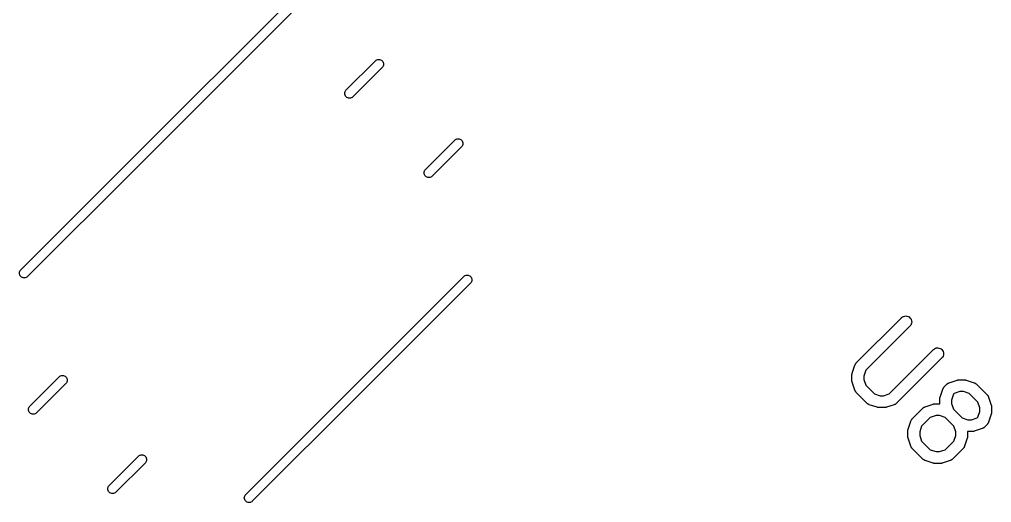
# Model space of a CAD drawing. Extents: x 50 to 150, y -150 to -50.
# Drawn here: x 84.14 to 96.43, y -113.36 to -107.25 of the extents above; entities that cross this region are included whole.
import ezdxf

# ---------------------------------------------------------------- set-up
doc = ezdxf.new("R2010")
doc.units = 0
doc.layers.add('BLACK', color=7, linetype='CONTINUOUS')

msp = doc.modelspace()

# ---------------------------------------------------------------- linework, layer by layer
at = {"layer": 'BLACK', "linetype": 'CONTINUOUS'}
for p, q in [((85.5376, -109.033), (87.9771, -106.594)), ((88.062, -106.679), (85.6225, -109.118)), ((88.2687, -108.142), (88.6423, -107.769)), ((88.6423, -107.769), (88.6492, -107.763)), ((88.6492, -107.763), (88.6596, -107.758)), ((88.6596, -107.758), (88.6709, -107.754)), ((88.6709, -107.754), (88.6827, -107.753)), ((88.6827, -107.753), (88.6944, -107.754)), ((88.6944, -107.754), (88.7058, -107.758)), ((88.7058, -107.758), (88.7162, -107.763)), ((88.7162, -107.763), (88.7253, -107.771)), ((88.7253, -107.771), (88.7328, -107.78)), ((88.7328, -107.78), (88.7384, -107.79)), ((88.7384, -107.79), (88.7418, -107.801)), ((88.7418, -107.825), (88.7384, -107.836)), ((88.7418, -107.801), (88.743, -107.813)), ((88.743, -107.813), (88.7418, -107.825)), ((88.7272, -107.854), (88.3536, -108.227)), ((88.7328, -107.847), (88.7272, -107.854)), ((88.7384, -107.836), (88.7328, -107.847)), ((88.2529, -108.183), (88.2541, -108.171)), ((88.2541, -108.194), (88.2529, -108.183)), ((88.2541, -108.171), (88.2575, -108.16)), ((88.2575, -108.206), (88.2541, -108.194)), ((88.2575, -108.16), (88.2631, -108.149)), ((88.2631, -108.149), (88.2687, -108.142)), ((88.2631, -108.216), (88.2575, -108.206)), ((88.2706, -108.225), (88.2631, -108.216)), ((88.2797, -108.233), (88.2706, -108.225)), ((88.2901, -108.238), (88.2797, -108.233)), ((88.3015, -108.242), (88.2901, -108.238)), ((88.3132, -108.243), (88.3015, -108.242)), ((88.325, -108.242), (88.3132, -108.243)), ((88.3363, -108.238), (88.325, -108.242)), ((88.3467, -108.233), (88.3363, -108.238)), ((88.3536, -108.227), (88.3467, -108.233)), ((89.2728, -109.146), (89.6464, -108.773)), ((89.6464, -108.773), (89.6533, -108.767)), ((89.6533, -108.767), (89.6637, -108.762)), ((89.6637, -108.762), (89.675, -108.758)), ((89.675, -108.758), (89.6868, -108.757)), ((89.6868, -108.757), (89.6985, -108.758)), ((89.6985, -108.758), (89.7099, -108.762)), ((89.7099, -108.762), (89.7203, -108.767)), ((89.7203, -108.767), (89.7294, -108.775)), ((89.7294, -108.775), (89.7369, -108.784)), ((89.7369, -108.784), (89.7425, -108.794)), ((89.7425, -108.794), (89.7459, -108.806)), ((89.7459, -108.806), (89.7471, -108.817)), ((89.7313, -108.858), (89.3577, -109.231)), ((89.7369, -108.851), (89.7313, -108.858)), ((89.7425, -108.84), (89.7369, -108.851)), ((89.7459, -108.829), (89.7425, -108.84)), ((89.7471, -108.817), (89.7459, -108.829)), ((84.1546, -110.416), (85.5376, -109.033)), ((85.5376, -109.033), (85.5376, -109.033)), ((85.6225, -109.118), (84.2394, -110.501)), ((85.6225, -109.118), (85.6225, -109.118)), ((89.257, -109.187), (89.2582, -109.175)), ((89.2582, -109.175), (89.2616, -109.164)), ((89.2616, -109.164), (89.2672, -109.153)), ((89.2672, -109.153), (89.2728, -109.146)), ((89.2582, -109.199), (89.257, -109.187)), ((89.2616, -109.21), (89.2582, -109.199)), ((89.2672, -109.22), (89.2616, -109.21)), ((89.2747, -109.229), (89.2672, -109.22)), ((89.2838, -109.237), (89.2747, -109.229)), ((89.2942, -109.242), (89.2838, -109.237)), ((89.3056, -109.246), (89.2942, -109.242)), ((89.3173, -109.247), (89.3056, -109.246)), ((89.3291, -109.246), (89.3173, -109.247)), ((89.3404, -109.242), (89.3291, -109.246)), ((89.3508, -109.237), (89.3404, -109.242)), ((89.3577, -109.231), (89.3508, -109.237)), ((84.1388, -110.457), (84.14, -110.445)), ((84.14, -110.469), (84.1388, -110.457)), ((84.14, -110.445), (84.1434, -110.434)), ((84.1434, -110.48), (84.14, -110.469)), ((84.1434, -110.434), (84.149, -110.423)), ((84.149, -110.49), (84.1434, -110.48)), ((84.149, -110.423), (84.1546, -110.416)), ((84.1565, -110.499), (84.149, -110.49)), ((84.1656, -110.507), (84.1565, -110.499)), ((84.176, -110.513), (84.1656, -110.507)), ((84.1873, -110.516), (84.176, -110.513)), ((84.1991, -110.517), (84.1873, -110.516)), ((84.2109, -110.516), (84.1991, -110.517)), ((84.2222, -110.513), (84.2109, -110.516)), ((84.2326, -110.507), (84.2222, -110.513)), ((84.2394, -110.501), (84.2326, -110.507)), ((88.3817, -111.878), (89.7606, -110.499)), ((89.7606, -110.499), (89.7674, -110.493)), ((89.7674, -110.493), (89.7778, -110.487)), ((89.7778, -110.487), (89.7891, -110.484)), ((89.7891, -110.484), (89.8009, -110.483)), ((89.8009, -110.483), (89.8127, -110.484)), ((89.8127, -110.484), (89.824, -110.487)), ((89.824, -110.487), (89.8344, -110.493)), ((89.8344, -110.493), (89.8435, -110.501)), ((89.8435, -110.501), (89.851, -110.51)), ((89.851, -110.51), (89.8566, -110.52)), ((89.8566, -110.52), (89.86, -110.531)), ((89.8454, -110.584), (88.4666, -111.962)), ((89.851, -110.577), (89.8454, -110.584)), ((89.8566, -110.566), (89.851, -110.577)), ((89.86, -110.555), (89.8566, -110.566)), ((89.86, -110.531), (89.8612, -110.543)), ((89.8612, -110.543), (89.86, -110.555)), ((94.723, -111.593), (95.2954, -111.021)), ((95.2954, -111.021), (95.2962, -111.02)), ((95.2962, -111.02), (95.3076, -111.011)), ((95.3076, -111.011), (95.3206, -111.004)), ((95.3206, -111.004), (95.3347, -111)), ((95.3347, -111), (95.3493, -110.999)), ((95.3493, -110.999), (95.3638, -111.001)), ((95.3638, -111.001), (95.3778, -111.005)), ((95.3778, -111.005), (95.3906, -111.012)), ((95.3906, -111.012), (95.4019, -111.021)), ((95.4019, -111.021), (95.4111, -111.033)), ((95.4015, -111.127), (94.8416, -111.687)), ((95.4108, -111.116), (95.4015, -111.127)), ((95.4177, -111.103), (95.4108, -111.116)), ((95.4111, -111.033), (95.4179, -111.046)), ((95.422, -111.089), (95.4177, -111.103)), ((95.4179, -111.046), (95.4221, -111.06)), ((95.4235, -111.074), (95.422, -111.089)), ((95.4221, -111.06), (95.4235, -111.074)), ((95.1396, -111.985), (95.6995, -111.425)), ((95.6995, -111.425), (95.7002, -111.424)), ((95.7002, -111.424), (95.7117, -111.415)), ((95.7117, -111.415), (95.7247, -111.408)), ((95.7247, -111.408), (95.7387, -111.404)), ((95.7387, -111.404), (95.7533, -111.403)), ((95.7533, -111.403), (95.7679, -111.405)), ((95.7679, -111.405), (95.7818, -111.409)), ((95.7818, -111.409), (95.7947, -111.416)), ((95.7947, -111.416), (95.8059, -111.425)), ((95.8059, -111.425), (95.8152, -111.437)), ((95.8218, -111.507), (95.8149, -111.52)), ((95.8152, -111.437), (95.822, -111.45)), ((95.8261, -111.493), (95.8218, -111.507)), ((95.822, -111.45), (95.8262, -111.464)), ((95.8275, -111.478), (95.8261, -111.493)), ((95.8262, -111.464), (95.8275, -111.478)), ((94.6712, -111.724), (94.7049, -111.623)), ((94.7049, -111.623), (94.7052, -111.622)), ((94.7052, -111.622), (94.7062, -111.62)), ((94.7062, -111.62), (94.7068, -111.618)), ((94.7068, -111.618), (94.7092, -111.613)), ((94.7092, -111.613), (94.7114, -111.608)), ((94.7114, -111.608), (94.7127, -111.607)), ((94.7127, -111.607), (94.7137, -111.605)), ((94.7137, -111.605), (94.717, -111.601)), ((94.717, -111.601), (94.72, -111.597)), ((94.72, -111.597), (94.7216, -111.595)), ((94.7216, -111.595), (94.723, -111.593)), ((95.8056, -111.531), (95.2332, -112.104)), ((95.8149, -111.52), (95.8056, -111.531)), ((84.6492, -111.763), (84.6596, -111.758)), ((84.6596, -111.758), (84.6709, -111.754)), ((84.6709, -111.754), (84.6827, -111.753)), ((84.6827, -111.753), (84.6944, -111.754)), ((84.6944, -111.754), (84.7058, -111.758)), ((84.7058, -111.758), (84.7162, -111.763)), ((94.6674, -111.746), (94.6679, -111.742)), ((94.6674, -111.747), (94.6674, -111.746)), ((94.6674, -111.815), (94.6674, -111.747)), ((94.6679, -111.742), (94.668, -111.738)), ((94.668, -111.738), (94.6687, -111.735)), ((94.6687, -111.735), (94.669, -111.732)), ((94.669, -111.732), (94.6703, -111.728)), ((94.6703, -111.728), (94.6712, -111.724)), ((94.8416, -111.687), (94.8174, -111.76)), ((84.2687, -112.142), (84.6423, -111.769)), ((84.7272, -111.854), (84.3536, -112.227)), ((84.6423, -111.769), (84.6492, -111.763)), ((84.7162, -111.763), (84.7253, -111.771)), ((84.7253, -111.771), (84.7328, -111.78)), ((84.7328, -111.847), (84.7272, -111.854)), ((84.7328, -111.78), (84.7384, -111.79)), ((84.7384, -111.836), (84.7328, -111.847)), ((84.7384, -111.79), (84.7418, -111.801)), ((84.7418, -111.825), (84.7384, -111.836)), ((84.7418, -111.801), (84.743, -111.813)), ((84.743, -111.813), (84.7418, -111.825)), ((86.9987, -113.261), (88.3817, -111.878)), ((88.3817, -111.878), (88.3817, -111.878)), ((94.6678, -111.819), (94.6674, -111.815)), ((94.6679, -111.823), (94.6678, -111.819)), ((94.6685, -111.826), (94.6679, -111.823)), ((94.6688, -111.829), (94.6685, -111.826)), ((94.67, -111.833), (94.6688, -111.829)), ((94.6709, -111.838), (94.67, -111.833)), ((94.6712, -111.839), (94.6709, -111.838)), ((94.7049, -111.94), (94.6712, -111.839)), ((94.8174, -111.76), (94.8174, -111.803)), ((94.8174, -111.803), (94.8416, -111.875)), ((94.8416, -111.875), (94.9513, -111.985)), ((95.8342, -111.896), (95.8679, -111.863)), ((95.8679, -111.863), (95.8686, -111.862)), ((95.8686, -111.862), (95.8703, -111.861)), ((95.8703, -111.861), (95.8719, -111.859)), ((95.8719, -111.859), (95.876, -111.856)), ((95.876, -111.856), (95.88, -111.853)), ((95.88, -111.853), (95.882, -111.852)), ((95.882, -111.852), (95.8838, -111.851)), ((95.8838, -111.851), (95.8885, -111.849)), ((95.8885, -111.849), (95.893, -111.846)), ((95.893, -111.846), (95.8952, -111.846)), ((95.8952, -111.846), (95.8972, -111.845)), ((95.8972, -111.845), (95.9982, -111.811)), ((95.9982, -111.811), (95.9992, -111.811)), ((95.9992, -111.811), (96.0033, -111.81)), ((96.0033, -111.81), (96.0073, -111.809)), ((96.0073, -111.809), (96.0105, -111.808)), ((96.0105, -111.808), (96.0135, -111.808)), ((96.0135, -111.808), (96.0177, -111.808)), ((96.0177, -111.808), (96.0219, -111.807)), ((96.0219, -111.807), (96.0893, -111.807)), ((96.0893, -111.807), (96.0903, -111.807)), ((96.0903, -111.807), (96.0945, -111.808)), ((96.0945, -111.808), (96.0987, -111.808)), ((96.0987, -111.808), (96.1017, -111.808)), ((96.1017, -111.808), (96.1048, -111.809)), ((96.1048, -111.809), (96.1089, -111.81)), ((96.1089, -111.81), (96.113, -111.811)), ((96.113, -111.811), (96.214, -111.845)), ((96.214, -111.845), (96.215, -111.845)), ((96.215, -111.845), (96.217, -111.846)), ((96.217, -111.846), (96.2191, -111.847)), ((96.2191, -111.847), (96.2236, -111.849)), ((96.2236, -111.849), (96.2283, -111.851)), ((96.2283, -111.851), (96.23, -111.852)), ((96.23, -111.852), (96.232, -111.853)), ((96.232, -111.853), (96.236, -111.857)), ((96.236, -111.857), (96.2401, -111.86)), ((96.2401, -111.86), (96.2416, -111.861)), ((96.2416, -111.861), (96.2433, -111.863)), ((96.2433, -111.863), (96.378, -111.997)), ((88.4665, -111.962), (87.0835, -113.345)), ((88.4666, -111.962), (88.4665, -111.962)), ((94.7058, -111.942), (94.7049, -111.94)), ((94.7064, -111.944), (94.7058, -111.942)), ((94.7088, -111.948), (94.7064, -111.944)), ((94.7109, -111.953), (94.7088, -111.948)), ((94.7121, -111.955), (94.7109, -111.953)), ((94.7132, -111.957), (94.7121, -111.955)), ((94.7164, -111.961), (94.7132, -111.957)), ((94.7193, -111.965), (94.7164, -111.961)), ((94.7209, -111.966), (94.7193, -111.965)), ((94.7223, -111.968), (94.7209, -111.966)), ((94.723, -111.969), (94.7223, -111.968)), ((94.8577, -112.104), (94.723, -111.969)), ((94.9513, -111.985), (95.0239, -112.009)), ((95.0669, -112.009), (95.1396, -111.985)), ((95.7824, -112.027), (95.8161, -111.926)), ((95.8161, -111.926), (95.8164, -111.925)), ((95.8164, -111.925), (95.8173, -111.923)), ((95.8173, -111.923), (95.818, -111.921)), ((95.818, -111.921), (95.8204, -111.916)), ((95.8204, -111.916), (95.8226, -111.911)), ((95.8226, -111.911), (95.8239, -111.91)), ((95.8239, -111.91), (95.8249, -111.908)), ((95.8249, -111.908), (95.8282, -111.904)), ((95.8282, -111.904), (95.8312, -111.9)), ((95.8312, -111.9), (95.8328, -111.898)), ((95.8328, -111.898), (95.8342, -111.896)), ((95.9528, -111.99), (95.9286, -112.063)), ((95.9614, -111.981), (95.9528, -111.99)), ((96.0341, -111.957), (95.9614, -111.981)), ((96.0771, -111.957), (96.0341, -111.957)), ((96.1498, -111.981), (96.0771, -111.957)), ((96.2594, -112.091), (96.1498, -111.981)), ((96.378, -111.997), (96.3787, -111.998)), ((96.3787, -111.998), (96.3801, -112)), ((96.3801, -112), (96.3817, -112.001)), ((96.3817, -112.001), (96.3847, -112.006)), ((94.8594, -112.105), (94.8577, -112.104)), ((94.8609, -112.107), (94.8594, -112.105)), ((94.8651, -112.11), (94.8609, -112.107)), ((94.869, -112.113), (94.8651, -112.11)), ((94.871, -112.114), (94.869, -112.113)), ((94.8728, -112.115), (94.871, -112.114)), ((94.8774, -112.117), (94.8728, -112.115)), ((94.8819, -112.12), (94.8774, -112.117)), ((94.884, -112.12), (94.8819, -112.12)), ((94.886, -112.121), (94.884, -112.12)), ((94.887, -112.122), (94.886, -112.121)), ((94.988, -112.155), (94.887, -112.122)), ((95.0239, -112.009), (95.0669, -112.009)), ((95.2038, -112.122), (95.1028, -112.155)), ((95.2058, -112.121), (95.2038, -112.122)), ((95.208, -112.12), (95.2058, -112.121)), ((95.2125, -112.118), (95.208, -112.12)), ((95.2172, -112.116), (95.2125, -112.118)), ((95.219, -112.114), (95.2172, -112.116)), ((95.221, -112.113), (95.219, -112.114)), ((95.225, -112.11), (95.221, -112.113)), ((95.2292, -112.107), (95.225, -112.11)), ((95.2307, -112.106), (95.2292, -112.107)), ((95.2324, -112.104), (95.2307, -112.106)), ((95.2332, -112.104), (95.2324, -112.104)), ((95.5941, -112.148), (95.6951, -112.114)), ((95.6951, -112.114), (95.6961, -112.114)), ((95.6961, -112.114), (95.7003, -112.113)), ((95.7003, -112.113), (95.7043, -112.112)), ((95.7043, -112.112), (95.7074, -112.111)), ((95.7074, -112.111), (95.7105, -112.111)), ((95.7105, -112.111), (95.7147, -112.111)), ((95.7147, -112.111), (95.7189, -112.11)), ((95.7189, -112.11), (95.7786, -112.11)), ((95.7786, -112.049), (95.779, -112.045)), ((95.7786, -112.051), (95.7786, -112.049)), ((95.7786, -112.11), (95.7786, -112.051)), ((95.779, -112.045), (95.7792, -112.041)), ((95.7792, -112.041), (95.7798, -112.038)), ((95.7798, -112.038), (95.7802, -112.035)), ((95.7802, -112.035), (95.7815, -112.031)), ((95.7815, -112.031), (95.7824, -112.027)), ((95.9286, -112.063), (95.9286, -112.106)), ((95.9286, -112.106), (95.9528, -112.178)), ((96.2836, -112.164), (96.2594, -112.091)), ((96.3847, -112.006), (96.3879, -112.01)), ((96.3879, -112.01), (96.3889, -112.012)), ((96.3889, -112.012), (96.3901, -112.013)), ((96.3901, -112.013), (96.3922, -112.018)), ((96.3922, -112.018), (96.3946, -112.023)), ((96.3946, -112.023), (96.3952, -112.025)), ((96.3952, -112.025), (96.3961, -112.027)), ((96.3961, -112.027), (96.4298, -112.128)), ((96.4298, -112.128), (96.4301, -112.129)), ((84.2529, -112.183), (84.2541, -112.171)), ((84.2541, -112.194), (84.2529, -112.183)), ((84.2541, -112.171), (84.2575, -112.16)), ((84.2575, -112.206), (84.2541, -112.194)), ((84.2575, -112.16), (84.2631, -112.149)), ((84.2631, -112.216), (84.2575, -112.206)), ((84.2631, -112.149), (84.2687, -112.142)), ((84.2706, -112.225), (84.2631, -112.216)), ((84.2797, -112.233), (84.2706, -112.225)), ((84.2901, -112.238), (84.2797, -112.233)), ((84.3015, -112.242), (84.2901, -112.238)), ((84.3132, -112.243), (84.3015, -112.242)), ((84.325, -112.242), (84.3132, -112.243)), ((84.3363, -112.238), (84.325, -112.242)), ((84.3467, -112.233), (84.3363, -112.238)), ((84.3536, -112.227), (84.3467, -112.233)), ((94.9922, -112.156), (94.988, -112.155)), ((94.9962, -112.158), (94.9922, -112.156)), ((94.9993, -112.158), (94.9962, -112.158)), ((95.0023, -112.159), (94.9993, -112.158)), ((95.0065, -112.159), (95.0023, -112.159)), ((95.0107, -112.159), (95.0065, -112.159)), ((95.0118, -112.159), (95.0107, -112.159)), ((95.0791, -112.159), (95.0118, -112.159)), ((95.0833, -112.159), (95.0791, -112.159)), ((95.0875, -112.159), (95.0833, -112.159)), ((95.0906, -112.158), (95.0875, -112.159)), ((95.0937, -112.158), (95.0906, -112.158)), ((95.0977, -112.157), (95.0937, -112.158)), ((95.1018, -112.156), (95.0977, -112.157)), ((95.1028, -112.155), (95.1018, -112.156)), ((95.4301, -112.301), (95.5648, -112.166)), ((95.5648, -112.166), (95.5656, -112.165)), ((95.5656, -112.165), (95.5673, -112.164)), ((95.5673, -112.164), (95.5688, -112.162)), ((95.5688, -112.162), (95.573, -112.159)), ((95.573, -112.159), (95.577, -112.156)), ((95.577, -112.156), (95.579, -112.155)), ((95.579, -112.155), (95.5808, -112.154)), ((95.5808, -112.154), (95.5855, -112.152)), ((95.5855, -112.152), (95.59, -112.149)), ((95.59, -112.149), (95.5921, -112.149)), ((95.5921, -112.149), (95.5941, -112.148)), ((95.9528, -112.178), (96.0624, -112.288)), ((96.2594, -112.279), (96.2836, -112.207)), ((96.2836, -112.207), (96.2836, -112.164)), ((96.4298, -112.243), (96.3961, -112.344)), ((96.4307, -112.238), (96.4298, -112.243)), ((96.4301, -112.129), (96.431, -112.133)), ((96.432, -112.234), (96.4307, -112.238)), ((96.431, -112.133), (96.4322, -112.137)), ((96.4323, -112.231), (96.432, -112.234)), ((96.4322, -112.137), (96.4325, -112.14)), ((96.433, -112.228), (96.4323, -112.231)), ((96.4325, -112.14), (96.4332, -112.143)), ((96.4332, -112.224), (96.433, -112.228)), ((96.4332, -112.143), (96.4332, -112.147)), ((96.4332, -112.147), (96.4336, -112.152)), ((96.4336, -112.22), (96.4332, -112.224)), ((96.4336, -112.152), (96.4336, -112.219)), ((96.4336, -112.219), (96.4336, -112.22)), ((95.3783, -112.431), (95.412, -112.33)), ((95.412, -112.33), (95.4123, -112.329)), ((95.4123, -112.329), (95.4133, -112.327)), ((95.4133, -112.327), (95.4139, -112.325)), ((95.4139, -112.325), (95.4163, -112.32)), ((95.4163, -112.32), (95.4185, -112.316)), ((95.4185, -112.316), (95.4198, -112.314)), ((95.4198, -112.314), (95.4208, -112.312)), ((95.4208, -112.312), (95.4241, -112.308)), ((95.4241, -112.308), (95.4271, -112.304)), ((95.4271, -112.304), (95.4287, -112.302)), ((95.4287, -112.302), (95.4301, -112.301)), ((95.6584, -112.284), (95.5487, -112.394)), ((95.731, -112.26), (95.6584, -112.284)), ((95.774, -112.26), (95.731, -112.26)), ((95.8467, -112.284), (95.774, -112.26)), ((95.9564, -112.394), (95.8467, -112.284)), ((96.0624, -112.288), (96.1351, -112.312)), ((96.1351, -112.312), (96.1781, -112.312)), ((96.1781, -112.312), (96.2508, -112.288)), ((96.2508, -112.288), (96.2594, -112.279)), ((96.378, -112.373), (96.3443, -112.407)), ((96.3794, -112.371), (96.378, -112.373)), ((96.381, -112.37), (96.3794, -112.371)), ((96.384, -112.366), (96.381, -112.37)), ((96.3873, -112.362), (96.384, -112.366)), ((96.3883, -112.36), (96.3873, -112.362)), ((96.3896, -112.358), (96.3883, -112.36)), ((96.3918, -112.353), (96.3896, -112.358)), ((96.3942, -112.349), (96.3918, -112.353)), ((96.3948, -112.347), (96.3942, -112.349)), ((96.3958, -112.345), (96.3948, -112.347)), ((96.3961, -112.344), (96.3958, -112.345)), ((95.3745, -112.454), (95.375, -112.449)), ((95.3745, -112.455), (95.3745, -112.454)), ((95.3745, -112.522), (95.3745, -112.455)), ((95.375, -112.449), (95.3751, -112.445)), ((95.3751, -112.445), (95.3758, -112.442)), ((95.3758, -112.442), (95.3761, -112.439)), ((95.3761, -112.439), (95.3774, -112.435)), ((95.3774, -112.435), (95.3783, -112.431)), ((95.5487, -112.394), (95.5245, -112.467)), ((95.5245, -112.467), (95.5245, -112.51)), ((95.9806, -112.467), (95.9564, -112.394)), ((95.9806, -112.51), (95.9806, -112.467)), ((96.1903, -112.462), (96.1306, -112.462)), ((96.1306, -112.462), (96.1306, -112.522)), ((96.1945, -112.462), (96.1903, -112.462)), ((96.1987, -112.462), (96.1945, -112.462)), ((96.2017, -112.461), (96.1987, -112.462)), ((96.2048, -112.461), (96.2017, -112.461)), ((96.2089, -112.46), (96.2048, -112.461)), ((96.213, -112.459), (96.2089, -112.46)), ((96.214, -112.458), (96.213, -112.459)), ((96.315, -112.425), (96.214, -112.458)), ((96.317, -112.424), (96.315, -112.425)), ((96.3191, -112.423), (96.317, -112.424)), ((96.3237, -112.421), (96.3191, -112.423)), ((96.3284, -112.419), (96.3237, -112.421)), ((96.3302, -112.417), (96.3284, -112.419)), ((96.3321, -112.416), (96.3302, -112.417)), ((96.3361, -112.413), (96.3321, -112.416)), ((96.3403, -112.41), (96.3361, -112.413)), ((96.3418, -112.409), (96.3403, -112.41)), ((96.3436, -112.407), (96.3418, -112.409)), ((96.3443, -112.407), (96.3436, -112.407)), ((95.3749, -112.526), (95.3745, -112.522)), ((95.375, -112.53), (95.3749, -112.526)), ((95.3756, -112.533), (95.375, -112.53)), ((95.3759, -112.536), (95.3756, -112.533)), ((95.3771, -112.541), (95.3759, -112.536)), ((95.378, -112.545), (95.3771, -112.541)), ((95.3783, -112.546), (95.378, -112.545)), ((95.412, -112.647), (95.3783, -112.546)), ((95.5245, -112.51), (95.5487, -112.582)), ((95.5487, -112.582), (95.6584, -112.692)), ((95.8467, -112.692), (95.9564, -112.582)), ((95.9564, -112.582), (95.9806, -112.51)), ((96.1267, -112.546), (96.0931, -112.647)), ((96.1277, -112.542), (96.1267, -112.546)), ((96.1289, -112.538), (96.1277, -112.542)), ((96.1293, -112.534), (96.1289, -112.538)), ((96.13, -112.531), (96.1293, -112.534)), ((96.1301, -112.527), (96.13, -112.531)), ((96.1306, -112.523), (96.1301, -112.527)), ((96.1306, -112.522), (96.1306, -112.523)), ((95.4129, -112.649), (95.412, -112.647)), ((95.4135, -112.651), (95.4129, -112.649)), ((95.4159, -112.655), (95.4135, -112.651)), ((95.418, -112.66), (95.4159, -112.655)), ((95.4193, -112.662), (95.418, -112.66)), ((95.4203, -112.664), (95.4193, -112.662)), ((95.4235, -112.668), (95.4203, -112.664)), ((95.4264, -112.672), (95.4235, -112.668)), ((95.428, -112.673), (95.4264, -112.672)), ((95.4294, -112.675), (95.428, -112.673)), ((95.4301, -112.676), (95.4294, -112.675)), ((95.5648, -112.811), (95.4301, -112.676)), ((95.6584, -112.692), (95.731, -112.716)), ((95.731, -112.716), (95.774, -112.716)), ((95.774, -112.716), (95.8467, -112.692)), ((96.0749, -112.676), (95.9403, -112.811)), ((96.0763, -112.674), (96.0749, -112.676)), ((96.078, -112.673), (96.0763, -112.674)), ((96.081, -112.669), (96.078, -112.673)), ((96.0842, -112.665), (96.081, -112.669)), ((96.0853, -112.663), (96.0842, -112.665)), ((96.0866, -112.661), (96.0853, -112.663)), ((96.0887, -112.656), (96.0866, -112.661)), ((96.0912, -112.652), (96.0887, -112.656)), ((96.0918, -112.65), (96.0912, -112.652)), ((96.0927, -112.648), (96.0918, -112.65)), ((96.0931, -112.647), (96.0927, -112.648)), ((85.2728, -113.146), (85.6464, -112.773)), ((85.7313, -112.858), (85.3577, -113.231)), ((85.6464, -112.773), (85.6533, -112.767)), ((85.6533, -112.767), (85.6637, -112.762)), ((85.6637, -112.762), (85.675, -112.758)), ((85.675, -112.758), (85.6868, -112.757)), ((85.6868, -112.757), (85.6985, -112.758)), ((85.6985, -112.758), (85.7099, -112.762)), ((85.7099, -112.762), (85.7203, -112.767)), ((85.7203, -112.767), (85.7294, -112.775)), ((85.7294, -112.775), (85.7369, -112.784)), ((85.7369, -112.851), (85.7313, -112.858)), ((85.7369, -112.784), (85.7425, -112.794)), ((85.7425, -112.84), (85.7369, -112.851)), ((85.7425, -112.794), (85.7459, -112.806)), ((85.7459, -112.829), (85.7425, -112.84)), ((85.7459, -112.806), (85.7471, -112.817)), ((85.7471, -112.817), (85.7459, -112.829)), ((95.5665, -112.812), (95.5648, -112.811)), ((95.568, -112.814), (95.5665, -112.812)), ((95.5722, -112.817), (95.568, -112.814)), ((95.5761, -112.82), (95.5722, -112.817)), ((95.5781, -112.821), (95.5761, -112.82)), ((95.5799, -112.822), (95.5781, -112.821)), ((95.5845, -112.824), (95.5799, -112.822)), ((95.589, -112.827), (95.5845, -112.824)), ((95.5911, -112.827), (95.589, -112.827)), ((95.5931, -112.828), (95.5911, -112.827)), ((95.5941, -112.829), (95.5931, -112.828)), ((95.6951, -112.862), (95.5941, -112.829)), ((95.6993, -112.863), (95.6951, -112.862)), ((95.7033, -112.865), (95.6993, -112.863)), ((95.7064, -112.865), (95.7033, -112.865)), ((95.7094, -112.866), (95.7064, -112.865)), ((95.7136, -112.866), (95.7094, -112.866)), ((95.7178, -112.866), (95.7136, -112.866)), ((95.7189, -112.866), (95.7178, -112.866)), ((95.7862, -112.866), (95.7189, -112.866)), ((95.7904, -112.866), (95.7862, -112.866)), ((95.7946, -112.866), (95.7904, -112.866)), ((95.7977, -112.865), (95.7946, -112.866)), ((95.8008, -112.865), (95.7977, -112.865)), ((95.8048, -112.864), (95.8008, -112.865)), ((95.8089, -112.863), (95.8048, -112.864)), ((95.8099, -112.862), (95.8089, -112.863)), ((95.9109, -112.829), (95.8099, -112.862)), ((95.913, -112.828), (95.9109, -112.829)), ((95.9151, -112.827), (95.913, -112.828)), ((95.9196, -112.825), (95.9151, -112.827)), ((95.9243, -112.823), (95.9196, -112.825)), ((95.9261, -112.822), (95.9243, -112.823)), ((95.9281, -112.821), (95.9261, -112.822)), ((95.9321, -112.817), (95.9281, -112.821)), ((95.9363, -112.814), (95.9321, -112.817)), ((95.9378, -112.813), (95.9363, -112.814)), ((95.9395, -112.811), (95.9378, -112.813)), ((95.9403, -112.811), (95.9395, -112.811)), ((85.257, -113.187), (85.2582, -113.175)), ((85.2582, -113.199), (85.257, -113.187)), ((85.2582, -113.175), (85.2616, -113.164)), ((85.2616, -113.21), (85.2582, -113.199)), ((85.2616, -113.164), (85.2672, -113.153)), ((85.2672, -113.22), (85.2616, -113.21)), ((85.2672, -113.153), (85.2728, -113.146)), ((85.2747, -113.229), (85.2672, -113.22)), ((85.2838, -113.237), (85.2747, -113.229)), ((85.3577, -113.231), (85.3508, -113.237)), ((85.2942, -113.242), (85.2838, -113.237)), ((85.3056, -113.246), (85.2942, -113.242)), ((85.3173, -113.247), (85.3056, -113.246)), ((85.3291, -113.246), (85.3173, -113.247)), ((85.3404, -113.242), (85.3291, -113.246)), ((85.3508, -113.237), (85.3404, -113.242)), ((86.9829, -113.301), (86.984, -113.289)), ((86.984, -113.313), (86.9829, -113.301)), ((86.984, -113.289), (86.9875, -113.278)), ((86.9875, -113.324), (86.984, -113.313)), ((86.9875, -113.278), (86.9931, -113.267)), ((86.9931, -113.334), (86.9875, -113.324)), ((86.9931, -113.267), (86.9987, -113.261)), ((87.0005, -113.344), (86.9931, -113.334)), ((87.0097, -113.351), (87.0005, -113.344)), ((87.0201, -113.357), (87.0097, -113.351)), ((87.0314, -113.36), (87.0201, -113.357)), ((87.0663, -113.357), (87.0549, -113.36)), ((87.0767, -113.351), (87.0663, -113.357)), ((87.0835, -113.345), (87.0767, -113.351)), ((87.0432, -113.361), (87.0314, -113.36)), ((87.0549, -113.36), (87.0432, -113.361))]:
    msp.add_line(p, q, dxfattribs=at)

doc.saveas('drawing.dxf')
